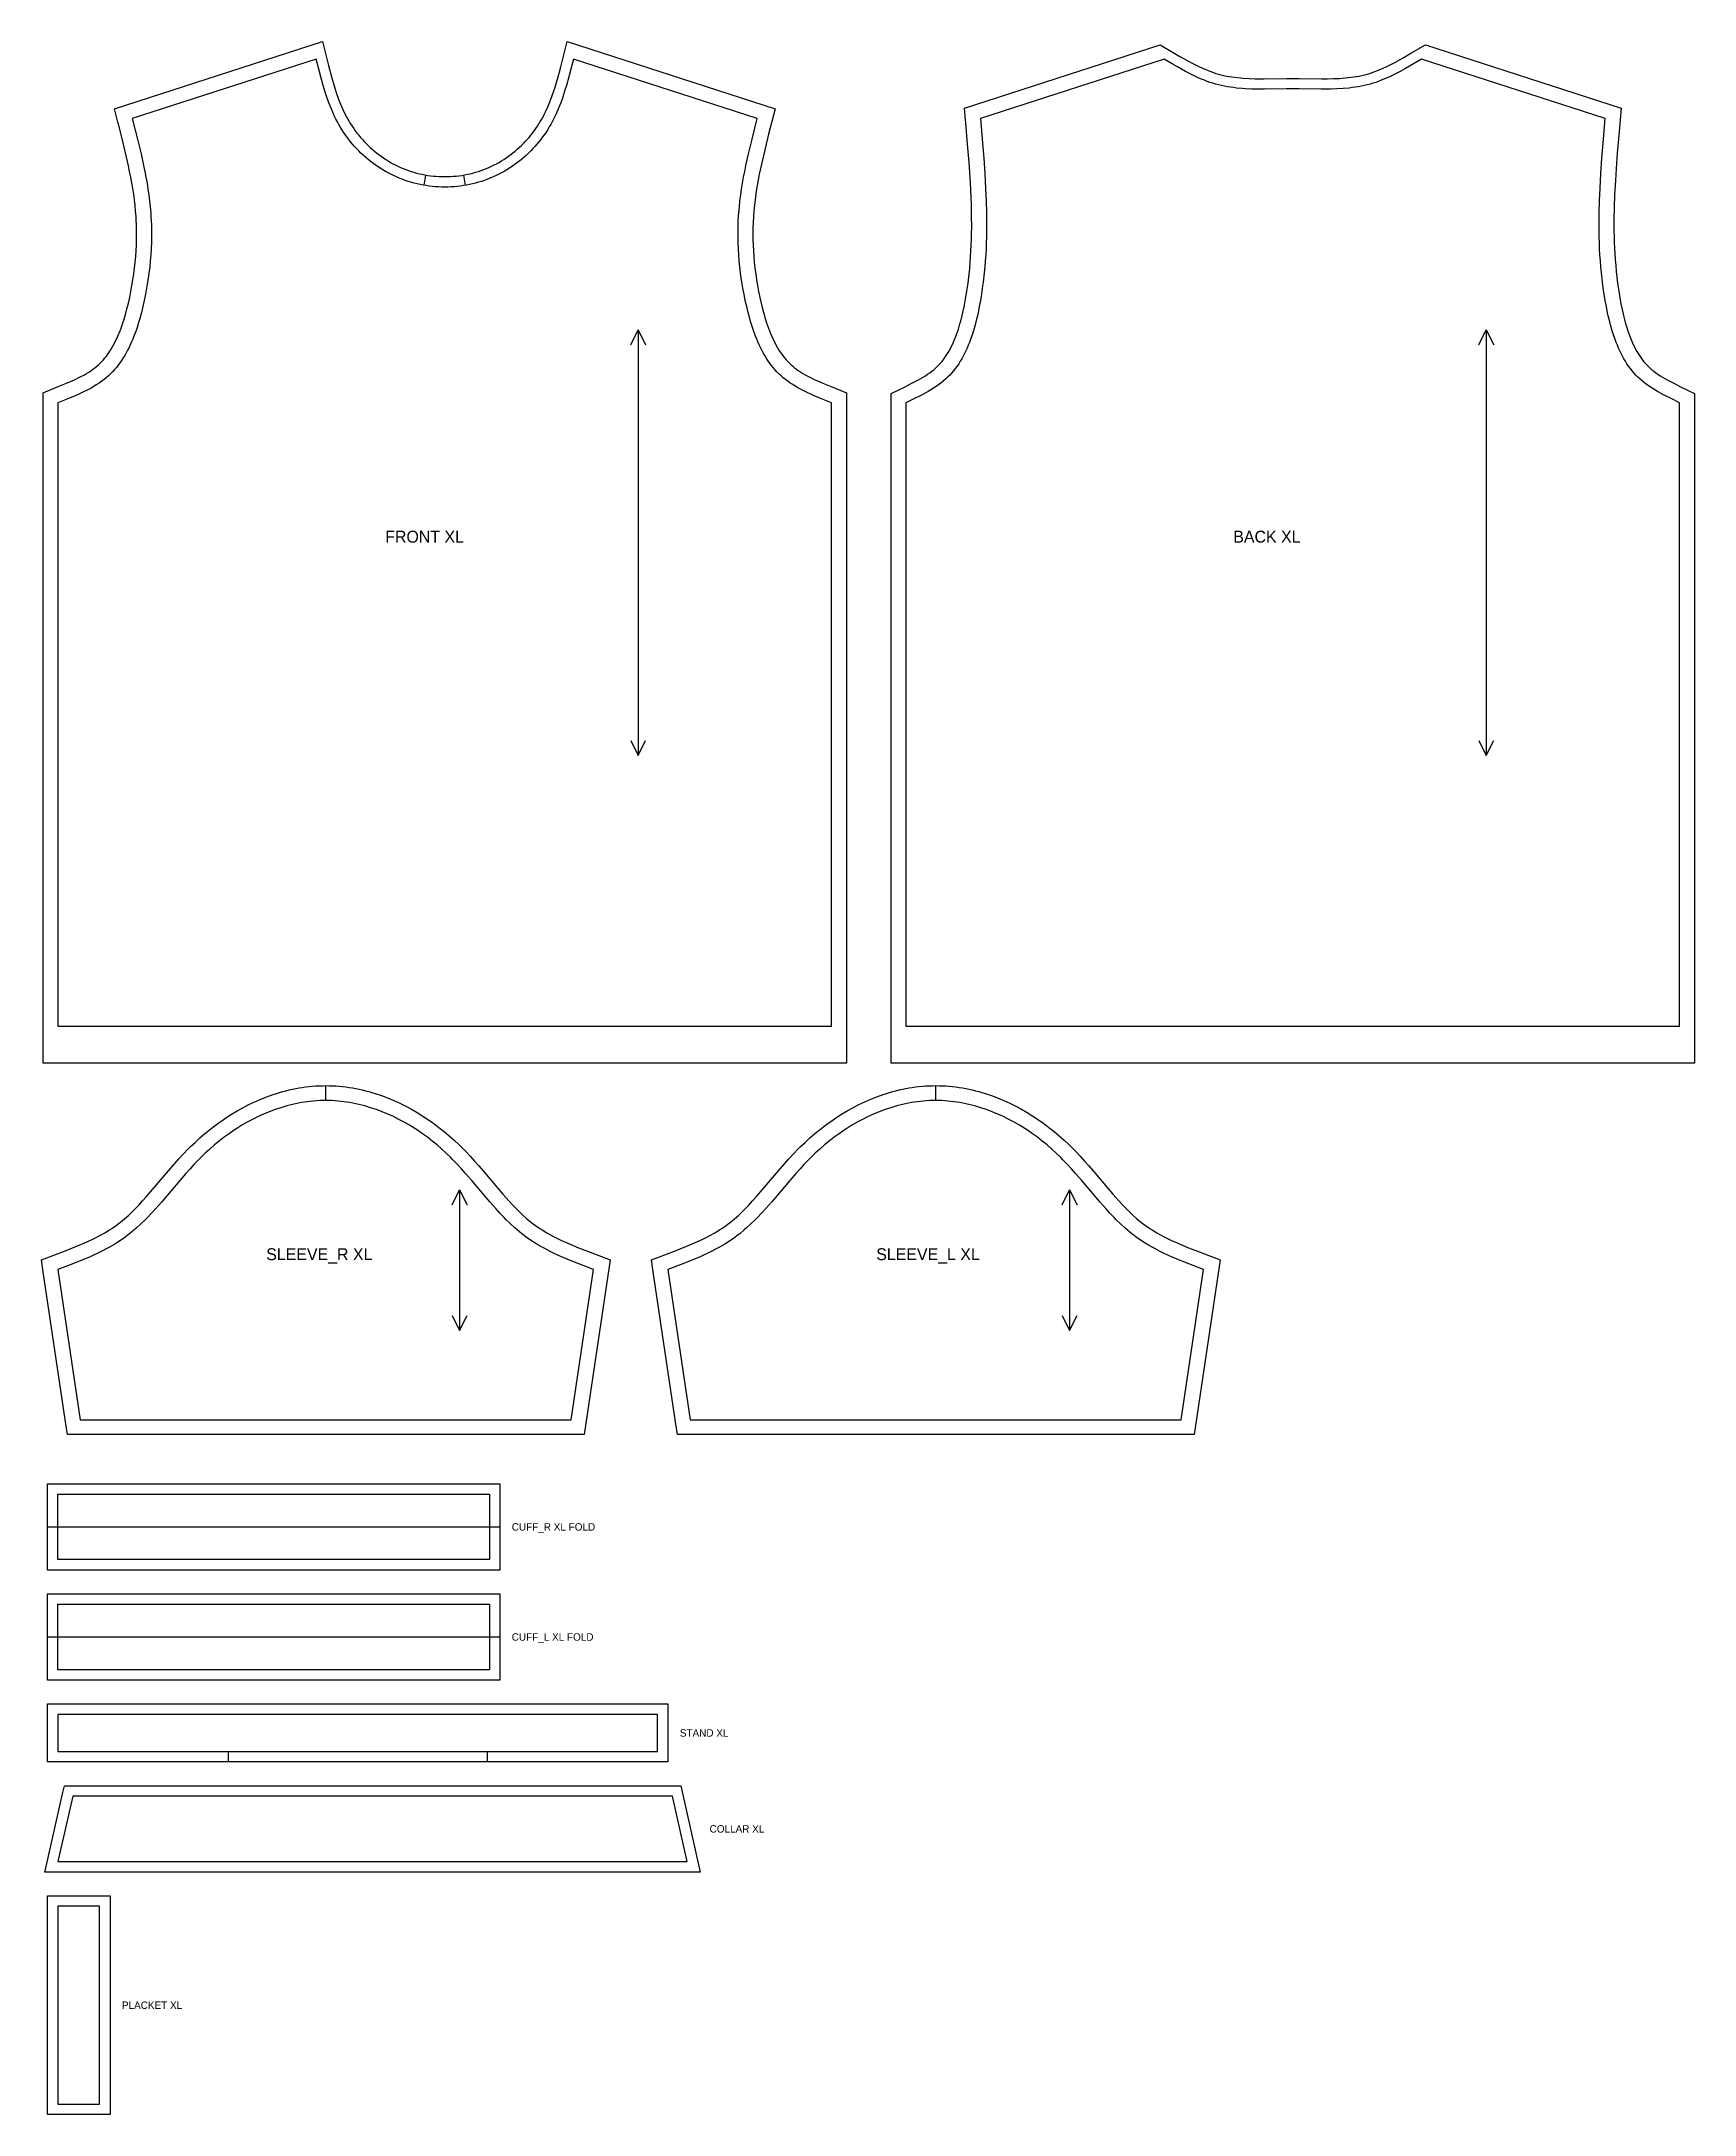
# Model space of a CAD drawing. Extents: x 24 to 1135, y 28 to 1421.
import ezdxf

# ---------------------------------------------------------------- set-up
doc = ezdxf.new("R2010")
doc.units = 0
for name, color, linetype in [('CUT', 7, 'CONTINUOUS'), ('FOLD', 6, 'CONTINUOUS'), ('GRAIN', 3, 'CONTINUOUS'), ('NOTCH', 1, 'CONTINUOUS'), ('SEW', 5, 'CONTINUOUS'), ('TEXT', 2, 'CONTINUOUS')]:
    doc.layers.add(name, color=color, linetype=linetype)

msp = doc.modelspace()

# ---------------------------------------------------------------- linework, layer by layer
at = {"layer": 'CUT'}
for points in [[(75.312, 1367.12), (72.983, 1376.219), (212.708, 1421.474), (216.796, 1405.399), (218.871, 1397.635), (219.965, 1393.826), (221.113, 1390.077), (222.329, 1386.393), (223.626, 1382.782), (225.014, 1379.249), (226.507, 1375.802), (228.116, 1372.445), (228.968, 1370.802), (229.853, 1369.183), (230.773, 1367.588), (231.731, 1366.019), (232.734, 1364.462), (233.778, 1362.926), (234.864, 1361.412), (235.989, 1359.921), (237.153, 1358.455), (238.355, 1357.013), (239.593, 1355.599), (240.868, 1354.213), (242.177, 1352.856), (243.519, 1351.529), (244.894, 1350.235), (246.3, 1348.974), (247.736, 1347.747), (249.201, 1346.556), (250.694, 1345.401), (252.214, 1344.285), (253.759, 1343.208), (255.329, 1342.17), (256.922, 1341.175), (258.537, 1340.221), (260.173, 1339.312), (261.827, 1338.448), (263.546, 1337.607), (265.284, 1336.814), (267.043, 1336.068), (268.82, 1335.369), (270.616, 1334.716), (272.428, 1334.111), (274.256, 1333.553), (276.098, 1333.043), (277.952, 1332.581), (279.818, 1332.167), (281.695, 1331.801), (283.579, 1331.483), (285.472, 1331.214), (287.371, 1330.993), (289.274, 1330.821), (291.181, 1330.698), (293.09, 1330.625), (295, 1330.6), (296.91, 1330.625), (298.819, 1330.698), (300.726, 1330.821), (302.629, 1330.993), (304.528, 1331.214), (306.421, 1331.483), (308.305, 1331.801), (310.182, 1332.167), (312.048, 1332.581), (313.902, 1333.043), (315.744, 1333.553), (317.572, 1334.111), (319.384, 1334.716), (321.18, 1335.369), (322.957, 1336.068), (324.716, 1336.814), (326.454, 1337.607), (328.173, 1338.448), (329.827, 1339.312), (331.463, 1340.221), (333.078, 1341.175), (334.671, 1342.17), (336.241, 1343.208), (337.786, 1344.285), (339.306, 1345.401), (340.799, 1346.556), (342.264, 1347.747), (343.7, 1348.974), (345.106, 1350.235), (346.481, 1351.529), (347.823, 1352.856), (349.132, 1354.213), (350.407, 1355.599), (351.645, 1357.013), (352.847, 1358.455), (354.011, 1359.921), (355.136, 1361.412), (356.222, 1362.926), (357.266, 1364.462), (358.269, 1366.019), (359.227, 1367.588), (360.147, 1369.183), (361.032, 1370.802), (361.884, 1372.445), (362.704, 1374.112), (364.253, 1377.515), (365.692, 1381.005), (367.033, 1384.578), (368.288, 1388.226), (368.887, 1390.077), (370.035, 1393.826), (371.129, 1397.635), (372.695, 1403.442), (377.292, 1421.474), (517.017, 1376.219), (512.685, 1359.269), (510.267, 1349.525), (508.895, 1343.716), (508.023, 1339.858), (507.193, 1336.013), (506.409, 1332.179), (505.676, 1328.358), (504.999, 1324.548), (504.384, 1320.751), (503.834, 1316.965), (503.356, 1313.191), (502.954, 1309.429), (502.78, 1307.527), (502.493, 1303.722), (502.287, 1299.913), (502.16, 1296.097), (502.113, 1292.273), (502.146, 1288.442), (502.257, 1284.601), (502.447, 1280.75), (502.716, 1276.887), (503.063, 1273.013), (503.488, 1269.124), (503.991, 1265.222), (504.571, 1261.305), (505.23, 1257.372), (505.965, 1253.421), (506.778, 1249.454), (507.649, 1245.559), (508.596, 1241.695), (509.625, 1237.88), (510.172, 1235.996), (511.336, 1232.289), (511.954, 1230.47), (513.266, 1226.913), (513.961, 1225.179), (515.43, 1221.811), (516.206, 1220.182), (517.009, 1218.592), (517.839, 1217.043), (518.698, 1215.537), (519.585, 1214.076), (520.501, 1212.66), (521.445, 1211.293), (522.417, 1209.974), (523.419, 1208.706), (524.45, 1207.488), (525.511, 1206.322), (526.602, 1205.208), (527.725, 1204.146), (528.914, 1203.107), (530.157, 1202.102), (531.458, 1201.123), (532.816, 1200.171), (534.231, 1199.243), (535.701, 1198.337), (537.223, 1197.454), (540.417, 1195.746), (543.794, 1194.106), (545.543, 1193.307), (549.152, 1191.741), (554.794, 1189.437), (565, 1185.402), (565, 734.6), (25, 734.6), (25, 1185.402), (35.206, 1189.437), (40.848, 1191.741), (44.457, 1193.307), (46.206, 1194.106), (49.583, 1195.746), (52.777, 1197.454), (54.299, 1198.337), (55.769, 1199.243), (57.184, 1200.171), (58.542, 1201.123), (59.843, 1202.102), (61.086, 1203.107), (62.275, 1204.146), (63.398, 1205.208), (64.489, 1206.322), (65.55, 1207.488), (66.581, 1208.706), (67.583, 1209.974), (68.555, 1211.293), (69.499, 1212.66), (70.415, 1214.076), (71.302, 1215.537), (72.161, 1217.043), (72.991, 1218.592), (73.794, 1220.182), (74.57, 1221.811), (75.318, 1223.477), (76.734, 1226.913), (77.403, 1228.677), (78.664, 1232.289), (79.258, 1234.132), (80.375, 1237.88), (81.404, 1241.695), (82.351, 1245.559), (83.222, 1249.454), (84.035, 1253.421), (84.77, 1257.372), (85.429, 1261.305), (86.009, 1265.222), (86.512, 1269.124), (86.937, 1273.013), (87.284, 1276.887), (87.553, 1280.75), (87.743, 1284.601), (87.854, 1288.442), (87.887, 1292.273), (87.786, 1298.005), (87.62, 1301.818), (87.507, 1303.722), (87.22, 1307.527), (86.855, 1311.308), (86.414, 1315.077), (85.9, 1318.856), (85.317, 1322.648), (84.67, 1326.451), (83.965, 1330.267), (83.205, 1334.094), (82.398, 1337.934), (81.105, 1343.716), (78.782, 1353.413), (75.816, 1365.153)], [(645.038, 1368.726), (644.343, 1376.66), (775.919, 1419.276), (789.131, 1411.458), (794.36, 1408.499), (797.824, 1406.643), (801.274, 1404.907), (804.714, 1403.309), (808.145, 1401.87), (809.859, 1401.215), (811.573, 1400.607), (813.286, 1400.047), (814.999, 1399.538), (816.776, 1399.063), (818.57, 1398.638), (820.386, 1398.257), (822.224, 1397.92), (824.084, 1397.623), (825.965, 1397.364), (829.79, 1396.955), (831.732, 1396.799), (835.675, 1396.573), (839.69, 1396.447), (845.836, 1396.399), (860.663, 1396.576), (865, 1396.6), (869.337, 1396.576), (884.164, 1396.399), (888.277, 1396.415), (892.326, 1396.499), (896.306, 1396.672), (898.268, 1396.799), (902.133, 1397.142), (905.916, 1397.623), (907.776, 1397.92), (909.614, 1398.257), (911.43, 1398.638), (913.224, 1399.063), (915.001, 1399.538), (916.714, 1400.047), (918.427, 1400.607), (920.141, 1401.215), (921.855, 1401.87), (923.57, 1402.569), (925.286, 1403.309), (928.726, 1404.907), (930.449, 1405.759), (933.906, 1407.557), (939.121, 1410.452), (944.383, 1413.517), (954.081, 1419.276), (1085.657, 1376.66), (1084.071, 1358.501), (1083.058, 1346.287), (1082.304, 1336.163), (1081.786, 1328.104), (1081.274, 1318.087), (1080.996, 1310.122), (1080.855, 1302.238), (1080.841, 1298.31), (1080.867, 1294.389), (1080.937, 1290.471), (1081.052, 1286.557), (1081.214, 1282.642), (1081.427, 1278.726), (1081.692, 1274.805), (1082.011, 1270.879), (1082.388, 1266.944), (1082.824, 1262.999), (1083.322, 1259.04), (1083.884, 1255.067), (1084.852, 1249.074), (1085.57, 1245.14), (1086.361, 1241.232), (1087.233, 1237.369), (1087.702, 1235.46), (1088.711, 1231.699), (1089.252, 1229.852), (1090.413, 1226.237), (1091.684, 1222.742), (1092.362, 1221.045), (1093.068, 1219.385), (1093.805, 1217.765), (1094.571, 1216.185), (1095.367, 1214.648), (1096.194, 1213.156), (1097.052, 1211.71), (1097.94, 1210.312), (1098.86, 1208.963), (1099.812, 1207.664), (1100.796, 1206.416), (1101.813, 1205.219), (1102.864, 1204.074), (1103.948, 1202.982), (1105.12, 1201.895), (1106.352, 1200.838), (1107.65, 1199.804), (1109.012, 1198.79), (1110.437, 1197.797), (1111.921, 1196.821), (1113.463, 1195.861), (1116.705, 1193.984), (1118.399, 1193.062), (1121.913, 1191.241), (1125.571, 1189.431), (1135, 1184.881), (1135, 734.6), (595, 734.6), (595, 1184.881), (604.429, 1189.431), (608.087, 1191.241), (611.601, 1193.062), (613.295, 1193.984), (616.537, 1195.861), (618.079, 1196.821), (619.563, 1197.797), (620.988, 1198.79), (622.35, 1199.804), (623.648, 1200.838), (624.88, 1201.895), (626.052, 1202.982), (627.136, 1204.074), (628.187, 1205.219), (629.204, 1206.416), (630.188, 1207.664), (631.14, 1208.963), (632.06, 1210.312), (632.948, 1211.71), (633.806, 1213.156), (634.633, 1214.648), (635.429, 1216.185), (636.195, 1217.765), (636.932, 1219.385), (637.638, 1221.045), (638.316, 1222.742), (639.587, 1226.237), (640.181, 1228.03), (641.289, 1231.699), (641.806, 1233.569), (642.767, 1237.369), (643.214, 1239.294), (644.044, 1243.182), (644.797, 1247.105), (645.488, 1251.076), (646.116, 1255.067), (646.678, 1259.04), (647.402, 1264.973), (647.808, 1268.913), (648.156, 1272.843), (648.447, 1276.766), (648.686, 1280.684), (648.873, 1284.599), (649.012, 1288.514), (649.104, 1292.43), (649.151, 1296.349), (649.123, 1304.206), (648.946, 1312.109), (648.807, 1316.091), (648.541, 1322.086), (648.093, 1330.115), (647.407, 1340.206), (646.447, 1352.386), (645.218, 1366.678)], [(25.108, 594.531), (23.925, 602.503), (39.338, 608.351), (43.203, 609.861), (47.006, 611.394), (50.739, 612.96), (54.391, 614.57), (57.954, 616.234), (59.698, 617.089), (63.11, 618.851), (66.411, 620.69), (69.593, 622.614), (71.137, 623.611), (74.132, 625.682), (75.572, 626.75), (76.995, 627.854), (79.801, 630.171), (82.557, 632.625), (85.274, 635.206), (87.957, 637.905), (89.289, 639.296), (91.939, 642.153), (94.577, 645.101), (97.211, 648.128), (109.271, 662.402), (113.476, 667.263), (116.362, 670.494), (119.33, 673.702), (122.39, 676.872), (123.95, 678.43), (127.133, 681.489), (130.396, 684.466), (133.738, 687.357), (135.439, 688.768), (138.898, 691.521), (142.435, 694.176), (146.049, 696.729), (147.884, 697.965), (151.611, 700.357), (155.412, 702.635), (159.287, 704.794), (163.234, 706.83), (167.253, 708.739), (171.342, 710.514), (175.499, 712.151), (179.693, 713.635), (181.813, 714.322), (183.948, 714.971), (186.097, 715.582), (188.26, 716.154), (190.435, 716.685), (192.622, 717.174), (194.821, 717.622), (197.03, 718.027), (199.25, 718.388), (201.478, 718.703), (203.715, 718.973), (205.96, 719.196), (208.211, 719.371), (210.469, 719.498), (212.733, 719.574), (215, 719.6), (217.267, 719.574), (219.531, 719.498), (221.789, 719.371), (224.04, 719.196), (226.285, 718.973), (228.522, 718.703), (230.75, 718.388), (232.97, 718.027), (235.179, 717.622), (237.378, 717.174), (239.565, 716.685), (241.74, 716.154), (243.903, 715.582), (246.052, 714.971), (248.187, 714.322), (252.412, 712.911), (256.588, 711.35), (260.711, 709.643), (264.765, 707.801), (268.749, 705.828), (272.66, 703.729), (276.498, 701.51), (280.262, 699.175), (283.951, 696.729), (287.565, 694.176), (291.102, 691.521), (294.561, 688.768), (297.943, 685.923), (301.245, 682.988), (304.468, 679.97), (306.05, 678.43), (309.152, 675.293), (312.165, 672.102), (315.09, 668.881), (317.941, 665.643), (320.729, 662.402), (330.15, 651.223), (334.106, 646.606), (338.061, 642.153), (340.711, 639.296), (343.381, 636.541), (344.726, 635.206), (347.443, 632.625), (350.199, 630.171), (351.595, 628.995), (354.428, 626.75), (355.868, 625.682), (358.863, 623.611), (360.407, 622.614), (363.589, 620.69), (365.225, 619.76), (368.582, 617.961), (370.302, 617.089), (373.816, 615.395), (375.609, 614.57), (379.261, 612.96), (384.888, 610.624), (392.615, 607.601), (406.075, 602.503), (388.625, 485), (41.375, 485), (40.108, 493.531)], [(435.108, 594.531), (433.925, 602.503), (449.338, 608.351), (453.203, 609.861), (457.006, 611.394), (460.739, 612.96), (464.391, 614.57), (467.954, 616.234), (469.698, 617.089), (473.11, 618.851), (476.411, 620.69), (479.593, 622.614), (481.137, 623.611), (484.132, 625.682), (485.572, 626.75), (486.995, 627.854), (489.801, 630.171), (492.557, 632.625), (495.274, 635.206), (497.957, 637.905), (499.289, 639.296), (501.939, 642.153), (504.577, 645.101), (507.211, 648.128), (519.271, 662.402), (523.476, 667.263), (526.362, 670.494), (529.33, 673.702), (532.39, 676.872), (533.95, 678.43), (537.133, 681.489), (540.396, 684.466), (543.738, 687.357), (545.439, 688.768), (548.898, 691.521), (552.435, 694.176), (556.049, 696.729), (557.884, 697.965), (561.611, 700.357), (565.412, 702.635), (569.287, 704.794), (573.234, 706.83), (577.253, 708.739), (581.342, 710.514), (585.499, 712.151), (589.693, 713.635), (591.813, 714.322), (593.948, 714.971), (596.097, 715.582), (598.26, 716.154), (600.435, 716.685), (602.622, 717.174), (604.821, 717.622), (607.03, 718.027), (609.25, 718.388), (611.478, 718.703), (613.715, 718.973), (615.96, 719.196), (618.211, 719.371), (620.469, 719.498), (622.733, 719.574), (625, 719.6), (627.267, 719.574), (629.531, 719.498), (631.789, 719.371), (634.04, 719.196), (636.285, 718.973), (638.522, 718.703), (640.75, 718.388), (642.97, 718.027), (645.179, 717.622), (647.378, 717.174), (649.565, 716.685), (651.74, 716.154), (653.903, 715.582), (656.052, 714.971), (658.187, 714.322), (662.412, 712.911), (666.588, 711.35), (670.711, 709.643), (674.765, 707.801), (678.749, 705.828), (682.66, 703.729), (686.498, 701.51), (690.262, 699.175), (693.951, 696.729), (697.565, 694.176), (701.102, 691.521), (704.561, 688.768), (707.943, 685.923), (711.245, 682.988), (714.468, 679.97), (716.05, 678.43), (719.152, 675.293), (722.165, 672.102), (725.09, 668.881), (727.941, 665.643), (730.729, 662.402), (740.15, 651.223), (744.106, 646.606), (748.061, 642.153), (750.711, 639.296), (753.381, 636.541), (754.726, 635.206), (757.443, 632.625), (760.199, 630.171), (761.595, 628.995), (764.428, 626.75), (765.868, 625.682), (768.863, 623.611), (770.407, 622.614), (773.589, 620.69), (775.225, 619.76), (778.582, 617.961), (780.302, 617.089), (783.816, 615.395), (785.609, 614.57), (789.261, 612.96), (794.888, 610.624), (802.615, 607.601), (816.075, 602.503), (798.625, 485), (451.375, 485), (450.108, 493.531)], [(28, 452), (332, 452), (332, 394), (28, 394)], [(28, 378), (332, 378), (332, 320), (28, 320)], [(28, 297), (28, 304), (445, 304), (445, 265), (28, 265), (28, 272)], [(38.174, 243.551), (39.412, 249), (453.588, 249), (466.769, 191), (26.231, 191), (28.174, 199.551)], [(28, 168), (28, 175), (70, 175), (70, 28), (28, 28), (28, 35)]]:
    msp.add_lwpolyline(points, close=True, dxfattribs=at)
at = {"layer": 'FOLD'}
for points in [[(28, 423), (332, 423)], [(28, 349), (332, 349)]]:
    msp.add_lwpolyline(points, dxfattribs=at)
at = {"layer": 'GRAIN'}
for points in [[(420, 1217.6), (425, 1227.6), (430, 1217.6)], [(425, 1227.6), (425, 941.6)], [(990, 1217.6), (995, 1227.6), (1000, 1217.6)], [(995, 1227.6), (995, 941.6)], [(420, 951.6), (425, 941.6), (430, 951.6)], [(990, 951.6), (995, 941.6), (1000, 951.6)], [(300, 639.512), (305, 649.512), (310, 639.512)], [(305, 649.512), (305, 555.088)], [(710, 639.512), (715, 649.512), (720, 639.512)], [(715, 649.512), (715, 555.088)], [(300, 565.088), (305, 555.088), (310, 565.088)], [(710, 565.088), (715, 555.088), (720, 565.088)]]:
    msp.add_lwpolyline(points, dxfattribs=at)
at = {"layer": 'NOTCH'}
for points in [[(281.066, 1324.808), (282.258, 1331.706)], [(308.934, 1324.808), (307.742, 1331.706)], [(215, 709.6), (215, 719.6)], [(625, 709.6), (625, 719.6)], [(149.412, 272), (149.412, 265)], [(323.588, 272), (323.588, 265)]]:
    msp.add_lwpolyline(points, dxfattribs=at)
at = {"layer": 'SEW'}
for points in [[(85, 1369.6), (88.49, 1355.814), (90.85, 1345.96), (92.593, 1338.072), (93.4, 1334.125), (94.158, 1330.176), (94.86, 1326.224), (95.5, 1322.27), (96.074, 1318.313), (96.576, 1314.353), (97, 1310.39), (97.345, 1306.377), (97.486, 1304.369), (97.704, 1300.349), (97.781, 1298.337), (97.872, 1294.309), (97.88, 1290.274), (97.804, 1286.233), (97.646, 1282.184), (97.404, 1278.126), (97.081, 1274.06), (96.675, 1269.984), (95.915, 1263.849), (95.306, 1259.746), (94.618, 1255.63), (93.849, 1251.502), (93, 1247.36), (92.088, 1243.282), (91.09, 1239.207), (89.997, 1235.153), (89.411, 1233.139), (88.157, 1229.146), (87.487, 1227.173), (86.051, 1223.281), (85.284, 1221.367), (84.483, 1219.477), (83.646, 1217.614), (82.773, 1215.779), (81.861, 1213.974), (80.911, 1212.202), (79.92, 1210.465), (78.888, 1208.765), (77.813, 1207.104), (76.695, 1205.484), (75.532, 1203.907), (74.322, 1202.375), (73.065, 1200.891), (71.76, 1199.457), (70.406, 1198.074), (69, 1196.745), (67.523, 1195.454), (65.995, 1194.217), (64.419, 1193.032), (62.798, 1191.896), (61.135, 1190.804), (59.433, 1189.755), (57.694, 1188.746), (55.921, 1187.773), (54.118, 1186.833), (52.286, 1185.923), (48.55, 1184.183), (46.65, 1183.346), (42.804, 1181.724), (35, 1178.6), (35, 759.6), (555, 759.6), (555, 1178.6), (547.196, 1181.724), (543.35, 1183.346), (541.45, 1184.183), (537.714, 1185.923), (535.882, 1186.833), (534.079, 1187.773), (532.306, 1188.746), (530.567, 1189.755), (528.865, 1190.804), (527.202, 1191.896), (525.581, 1193.032), (524.005, 1194.217), (522.477, 1195.454), (521, 1196.745), (519.594, 1198.074), (518.24, 1199.457), (516.935, 1200.891), (515.678, 1202.375), (514.468, 1203.907), (513.305, 1205.484), (512.187, 1207.104), (511.112, 1208.765), (510.08, 1210.465), (509.089, 1212.202), (508.139, 1213.974), (507.227, 1215.779), (506.354, 1217.614), (505.517, 1219.477), (504.716, 1221.367), (503.949, 1223.281), (502.513, 1227.173), (501.843, 1229.146), (500.589, 1233.139), (500.003, 1235.153), (498.91, 1239.207), (497.912, 1243.282), (497, 1247.36), (496.151, 1251.502), (495.382, 1255.63), (494.694, 1259.746), (494.085, 1263.849), (493.325, 1269.984), (492.919, 1274.06), (492.596, 1278.126), (492.354, 1282.184), (492.196, 1286.233), (492.12, 1290.274), (492.128, 1294.309), (492.219, 1298.337), (492.296, 1300.349), (492.514, 1304.369), (492.655, 1306.377), (493, 1310.39), (493.424, 1314.353), (493.926, 1318.313), (494.5, 1322.27), (495.14, 1326.224), (495.842, 1330.176), (496.6, 1334.125), (497.407, 1338.072), (499.15, 1345.96), (501.51, 1355.814), (505, 1369.6), (381.5, 1409.6), (379.981, 1403.647), (378.413, 1397.719), (376.747, 1391.839), (375.558, 1387.958), (374.29, 1384.116), (372.928, 1380.321), (371.457, 1376.581), (369.863, 1372.901), (369.016, 1371.086), (368.132, 1369.289), (367.211, 1367.511), (366.249, 1365.753), (365.246, 1364.016), (364.2, 1362.3), (363.103, 1360.597), (361.961, 1358.918), (360.775, 1357.264), (359.547, 1355.637), (358.277, 1354.037), (356.967, 1352.466), (355.617, 1350.924), (354.228, 1349.414), (352.803, 1347.936), (351.34, 1346.491), (349.843, 1345.081), (348.311, 1343.707), (346.746, 1342.37), (345.148, 1341.071), (343.519, 1339.812), (341.86, 1338.593), (340.172, 1337.416), (338.456, 1336.282), (336.713, 1335.192), (334.943, 1334.148), (333.149, 1333.15), (331.33, 1332.2), (329.444, 1331.278), (327.536, 1330.407), (325.606, 1329.589), (323.656, 1328.821), (321.688, 1328.106), (319.702, 1327.443), (317.7, 1326.832), (315.683, 1326.274), (313.653, 1325.768), (311.611, 1325.314), (309.558, 1324.914), (307.495, 1324.566), (305.425, 1324.271), (303.348, 1324.03), (301.266, 1323.842), (299.179, 1323.708), (297.09, 1323.627), (295, 1323.6), (292.91, 1323.627), (290.821, 1323.708), (288.734, 1323.842), (286.652, 1324.03), (284.575, 1324.271), (282.505, 1324.566), (280.442, 1324.914), (278.389, 1325.314), (276.347, 1325.768), (274.317, 1326.274), (272.3, 1326.832), (270.298, 1327.443), (268.312, 1328.106), (266.344, 1328.821), (264.394, 1329.589), (262.464, 1330.407), (260.556, 1331.278), (258.67, 1332.2), (256.851, 1333.15), (255.057, 1334.148), (253.287, 1335.192), (251.544, 1336.282), (249.828, 1337.416), (248.14, 1338.593), (246.481, 1339.812), (244.852, 1341.071), (243.254, 1342.37), (241.689, 1343.707), (240.157, 1345.081), (238.66, 1346.491), (237.197, 1347.936), (235.772, 1349.414), (234.383, 1350.924), (233.033, 1352.466), (231.723, 1354.037), (230.453, 1355.637), (229.225, 1357.264), (228.039, 1358.918), (226.897, 1360.597), (225.8, 1362.3), (224.754, 1364.016), (223.751, 1365.753), (222.789, 1367.511), (221.868, 1369.289), (220.984, 1371.086), (220.137, 1372.901), (218.543, 1376.581), (217.072, 1380.321), (215.71, 1384.116), (214.442, 1387.958), (213.253, 1391.839), (211.587, 1397.719), (210.019, 1403.647), (208.5, 1409.6)], [(655, 1369.6), (656.412, 1353.214), (657.227, 1342.985), (657.945, 1332.771), (658.529, 1322.58), (658.874, 1314.448), (659.091, 1306.355), (659.159, 1298.296), (659.132, 1294.267), (659.061, 1290.237), (658.942, 1286.203), (658.774, 1282.164), (658.555, 1278.118), (658.281, 1274.063), (657.95, 1269.997), (657.559, 1265.919), (656.857, 1259.774), (656.307, 1255.655), (655.689, 1251.518), (655, 1247.36), (654.25, 1243.254), (653.418, 1239.144), (652.968, 1237.092), (651.993, 1233.007), (651.464, 1230.978), (650.32, 1226.958), (649.701, 1224.972), (648.363, 1221.056), (647.641, 1219.131), (646.882, 1217.231), (646.085, 1215.358), (645.247, 1213.514), (644.368, 1211.702), (643.447, 1209.924), (642.481, 1208.181), (641.47, 1206.476), (640.411, 1204.812), (639.305, 1203.19), (638.149, 1201.612), (636.942, 1200.081), (635.682, 1198.599), (634.369, 1197.168), (633, 1195.79), (631.538, 1194.433), (630.021, 1193.132), (628.452, 1191.881), (626.834, 1190.677), (625.171, 1189.517), (623.468, 1188.397), (621.727, 1187.314), (619.953, 1186.263), (616.319, 1184.245), (614.466, 1183.271), (610.71, 1181.374), (605, 1178.6), (605, 759.6), (1125, 759.6), (1125, 1178.6), (1119.29, 1181.374), (1115.534, 1183.271), (1113.681, 1184.245), (1110.047, 1186.263), (1108.273, 1187.314), (1106.532, 1188.397), (1104.829, 1189.517), (1103.166, 1190.677), (1101.548, 1191.881), (1099.979, 1193.132), (1098.462, 1194.433), (1097, 1195.79), (1095.631, 1197.168), (1094.318, 1198.599), (1093.058, 1200.081), (1091.851, 1201.612), (1090.695, 1203.19), (1089.589, 1204.812), (1088.53, 1206.476), (1087.519, 1208.181), (1086.553, 1209.924), (1085.632, 1211.702), (1084.753, 1213.514), (1083.915, 1215.358), (1083.118, 1217.231), (1082.359, 1219.131), (1081.637, 1221.056), (1080.299, 1224.972), (1079.68, 1226.958), (1078.536, 1230.978), (1078.007, 1233.007), (1077.032, 1237.092), (1076.582, 1239.144), (1075.75, 1243.254), (1075, 1247.36), (1074.311, 1251.518), (1073.693, 1255.655), (1073.143, 1259.774), (1072.441, 1265.919), (1072.05, 1269.997), (1071.719, 1274.063), (1071.445, 1278.118), (1071.226, 1282.164), (1071.058, 1286.203), (1070.939, 1290.237), (1070.868, 1294.267), (1070.841, 1298.296), (1070.909, 1306.355), (1071.126, 1314.448), (1071.471, 1322.58), (1072.055, 1332.771), (1072.773, 1342.985), (1073.588, 1353.214), (1075, 1369.6), (951.5, 1409.6), (946.161, 1406.441), (940.803, 1403.36), (937.211, 1401.387), (933.596, 1399.506), (929.953, 1397.741), (926.277, 1396.113), (924.424, 1395.358), (922.561, 1394.647), (920.686, 1393.981), (918.799, 1393.365), (916.9, 1392.8), (914.935, 1392.276), (912.956, 1391.806), (910.964, 1391.389), (908.96, 1391.02), (906.944, 1390.698), (904.917, 1390.42), (902.879, 1390.182), (898.772, 1389.817), (894.63, 1389.58), (890.456, 1389.449), (884.145, 1389.399), (869.269, 1389.577), (865, 1389.6), (860.731, 1389.577), (845.855, 1389.399), (841.641, 1389.415), (837.453, 1389.502), (833.295, 1389.684), (831.228, 1389.817), (827.121, 1390.182), (825.083, 1390.42), (823.056, 1390.698), (821.04, 1391.02), (819.036, 1391.389), (817.044, 1391.806), (815.065, 1392.276), (813.1, 1392.8), (811.201, 1393.365), (809.314, 1393.981), (807.439, 1394.647), (805.576, 1395.358), (803.723, 1396.113), (801.88, 1396.908), (798.221, 1398.608), (796.404, 1399.506), (792.789, 1401.387), (787.408, 1404.373), (783.839, 1406.441), (778.5, 1409.6)], [(35, 596), (50, 495), (380, 495), (395, 596), (385.083, 599.79), (381.15, 601.349), (377.249, 602.951), (373.391, 604.609), (371.481, 605.462), (367.704, 607.226), (365.84, 608.139), (362.166, 610.037), (360.358, 611.024), (356.808, 613.084), (355.068, 614.159), (353.352, 615.266), (351.662, 616.407), (350, 617.584), (348.383, 618.783), (346.793, 620.017), (343.686, 622.583), (342.167, 623.911), (339.191, 626.651), (336.289, 629.491), (334.863, 630.945), (332.052, 633.912), (329.289, 636.949), (325.21, 641.605), (313.119, 655.914), (309.019, 660.655), (306.235, 663.771), (303.399, 666.837), (300.5, 669.84), (299.028, 671.31), (296.031, 674.191), (292.962, 676.991), (289.823, 679.705), (286.615, 682.331), (283.34, 684.863), (279.997, 687.298), (276.59, 689.631), (274.862, 690.759), (271.358, 692.932), (267.792, 694.994), (264.164, 696.941), (260.476, 698.768), (256.729, 700.471), (252.924, 702.046), (249.076, 703.484), (245.19, 704.782), (241.258, 705.938), (237.286, 706.948), (233.28, 707.804), (231.267, 708.173), (229.247, 708.501), (227.222, 708.788), (225.192, 709.033), (223.158, 709.235), (221.121, 709.394), (219.082, 709.508), (217.041, 709.577), (215, 709.6), (212.959, 709.577), (210.918, 709.508), (208.879, 709.394), (206.842, 709.235), (204.808, 709.033), (202.778, 708.788), (200.753, 708.501), (198.733, 708.173), (196.72, 707.804), (192.714, 706.948), (188.742, 705.938), (184.81, 704.782), (180.924, 703.484), (177.076, 702.046), (173.271, 700.471), (169.524, 698.768), (165.836, 696.941), (162.208, 694.994), (158.642, 692.932), (155.138, 690.759), (153.41, 689.631), (150.003, 687.298), (146.66, 684.863), (143.385, 682.331), (140.177, 679.705), (137.038, 676.991), (133.969, 674.191), (130.972, 671.31), (129.5, 669.84), (126.601, 666.837), (123.765, 663.771), (120.981, 660.655), (116.881, 655.914), (104.79, 641.605), (100.711, 636.949), (97.948, 633.912), (95.137, 630.945), (93.711, 629.491), (90.809, 626.651), (87.833, 623.911), (86.314, 622.583), (83.207, 620.017), (81.617, 618.783), (80, 617.584), (78.338, 616.407), (76.648, 615.266), (74.932, 614.159), (73.192, 613.084), (69.642, 611.024), (67.834, 610.037), (64.16, 608.139), (62.296, 607.226), (58.519, 605.462), (56.609, 604.609), (52.751, 602.951), (48.85, 601.349), (44.917, 599.79)], [(445, 596), (460, 495), (790, 495), (805, 596), (795.083, 599.79), (791.15, 601.349), (787.249, 602.951), (783.391, 604.609), (781.481, 605.462), (777.704, 607.226), (775.84, 608.139), (772.166, 610.037), (770.358, 611.024), (766.808, 613.084), (765.068, 614.159), (763.352, 615.266), (761.662, 616.407), (760, 617.584), (758.383, 618.783), (756.793, 620.017), (753.686, 622.583), (752.167, 623.911), (749.191, 626.651), (746.289, 629.491), (744.863, 630.945), (742.052, 633.912), (739.289, 636.949), (735.21, 641.605), (723.119, 655.914), (719.019, 660.655), (716.235, 663.771), (713.399, 666.837), (710.5, 669.84), (709.028, 671.31), (706.031, 674.191), (702.962, 676.991), (699.823, 679.705), (696.615, 682.331), (693.34, 684.863), (689.997, 687.298), (686.59, 689.631), (684.862, 690.759), (681.358, 692.932), (677.792, 694.994), (674.164, 696.941), (670.476, 698.768), (666.729, 700.471), (662.924, 702.046), (659.076, 703.484), (655.19, 704.782), (651.258, 705.938), (647.286, 706.948), (643.28, 707.804), (641.267, 708.173), (639.247, 708.501), (637.222, 708.788), (635.192, 709.033), (633.158, 709.235), (631.121, 709.394), (629.082, 709.508), (627.041, 709.577), (625, 709.6), (622.959, 709.577), (620.918, 709.508), (618.879, 709.394), (616.842, 709.235), (614.808, 709.033), (612.778, 708.788), (610.753, 708.501), (608.733, 708.173), (606.72, 707.804), (602.714, 706.948), (598.742, 705.938), (594.81, 704.782), (590.924, 703.484), (587.076, 702.046), (583.271, 700.471), (579.524, 698.768), (575.836, 696.941), (572.208, 694.994), (568.642, 692.932), (565.138, 690.759), (563.41, 689.631), (560.003, 687.298), (556.66, 684.863), (553.385, 682.331), (550.177, 679.705), (547.038, 676.991), (543.969, 674.191), (540.972, 671.31), (539.5, 669.84), (536.601, 666.837), (533.765, 663.771), (530.981, 660.655), (526.881, 655.914), (514.79, 641.605), (510.711, 636.949), (507.948, 633.912), (505.137, 630.945), (503.711, 629.491), (500.809, 626.651), (497.833, 623.911), (496.314, 622.583), (493.207, 620.017), (491.617, 618.783), (490, 617.584), (488.338, 616.407), (486.648, 615.266), (484.932, 614.159), (483.192, 613.084), (479.642, 611.024), (477.834, 610.037), (474.16, 608.139), (472.296, 607.226), (468.519, 605.462), (466.609, 604.609), (462.751, 602.951), (458.85, 601.349), (454.917, 599.79)], [(35, 445), (325, 445), (325, 401), (35, 401)], [(35, 371), (325, 371), (325, 327), (35, 327)], [(35, 297), (35, 272), (438, 272), (438, 297)], [(45, 242), (35, 198), (458, 198), (448, 242)], [(35, 168), (35, 35), (63, 35), (63, 168)]]:
    msp.add_lwpolyline(points, close=True, dxfattribs=at)

# ---------------------------------------------------------------- texts
at = {"layer": 'TEXT'}
for s, height, p in [('FRONT XL', 8, (255, 1084.6)), ('BACK XL', 8, (825, 1084.6)), ('SLEEVE_R XL', 8, (175, 602.3)), ('SLEEVE_L XL', 8, (585, 602.3)), ('CUFF_R XL FOLD', 5, (340, 420.5)), ('CUFF_L XL FOLD', 5, (340, 346.5)), ('STAND XL', 5, (453, 282)), ('COLLAR XL', 5, (473, 217.5)), ('PLACKET XL', 5, (78, 99))]:
    msp.add_text(s, height=height, dxfattribs=at).set_placement(p)

doc.saveas('drawing.dxf')
